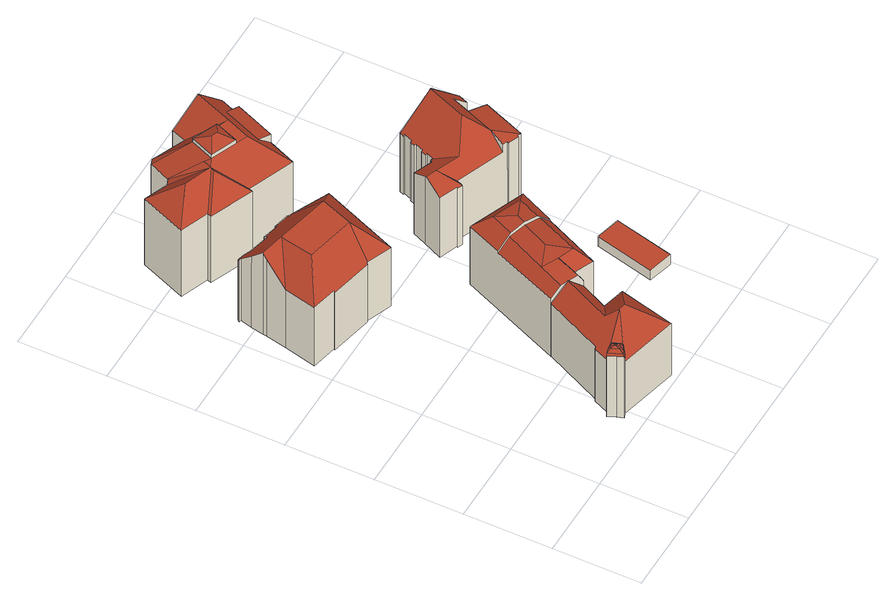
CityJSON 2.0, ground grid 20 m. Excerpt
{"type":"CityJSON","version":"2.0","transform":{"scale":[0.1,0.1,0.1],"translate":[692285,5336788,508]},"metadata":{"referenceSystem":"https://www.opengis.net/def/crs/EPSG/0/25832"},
"CityObjects":{
"building1":{"type":"Building","attributes":{"Gemeindeschluessel":"09162000","HoeheDach":"531.443","HoeheGrund":"510.460","Methode":"2000","NiedrigsteTraufeDesGebaeudes":"525.406","Geometrietyp2DReferenz":"3000","function":"31001_9998","roofType":"3200","measuredHeight":20.98,"storeysAboveGround":4},"address":[{"country":"Germany","locality":"München","thoroughfareName":"Giselastraße 11"}],"geometry":[{"type":"Solid","lod":"2","boundaries":[[[[0,1,2,3,4]],[[5,6,7,8,9]],[[10,11,12,13,14]],[[14,13,15,16,17,18]],[[19,20,21,22]],[[19,22,23,24,25]],[[26,27,28]],[[29,30,31,11,10]],[[32,33,29,10,14,18,20,19,25,34,7,6]],[[15,35,36,16]],[[8,7,34,37,0,4]],[[33,38,39,30,29]],[[0,37,24,23,1]],[[40,35,41,42]],[[28,43,44]],[[43,45,46,47]],[[42,48,44,49]],[[40,50,51,52]],[[23,22,21,17,16,36,2,1]],[[17,21,20,18]],[[42,41,26,48]],[[53,49,47,39,38]],[[44,43,47,49]],[[53,38,33,32]],[[41,35,15,13,12,54]],[[26,41,54,27]],[[27,54,46,45]],[[2,36,52]],[[52,36,35,40]],[[8,4,3,9]],[[27,45,28]],[[51,5,9,3,2,52]],[[48,28,44]],[[26,28,48]],[[46,54,12,11,31]],[[28,45,43]],[[50,40,42,49,53]],[[39,47,46,31,30]],[[34,25,24,37]],[[50,53,32,6,5,51]]]],"semantics":{"surfaces":[{"type":"RoofSurface","Dachneigung":"47.463","Dachorientierung":"15.352","Flaeche":"43.323","Z_MAX":"20.983","Z_MAX_ASL":"531.443","Z_MIN":"14.978","Z_MIN_ASL":"525.438"},{"type":"WallSurface"},{"type":"RoofSurface","Dachneigung":"69.220","Dachorientierung":"350.793","Flaeche":"0.386","Z_MAX":"19.560","Z_MAX_ASL":"530.020","Z_MIN":"19.226","Z_MIN_ASL":"529.686"},{"type":"GroundSurface"},{"type":"RoofSurface","Dachneigung":"43.582","Dachorientierung":"117.016","Flaeche":"51.732","Z_MAX":"19.031","Z_MAX_ASL":"529.491","Z_MIN":"14.978","Z_MIN_ASL":"525.438"},{"type":"RoofSurface","Dachneigung":"9.149","Dachorientierung":"69.301","Flaeche":"3.502","Z_MAX":"18.315","Z_MAX_ASL":"528.775","Z_MIN":"17.070","Z_MIN_ASL":"527.530"},{"type":"RoofSurface","Dachneigung":"70.346","Dachorientierung":"161.401","Flaeche":"0.296","Z_MAX":"19.560","Z_MAX_ASL":"530.020","Z_MIN":"19.226","Z_MIN_ASL":"529.686"},{"type":"RoofSurface","Dachneigung":"28.612","Dachorientierung":"249.301","Flaeche":"2.611","Z_MAX":"19.226","Z_MAX_ASL":"529.686","Z_MIN":"18.315","Z_MIN_ASL":"528.775"},{"type":"RoofSurface","Dachneigung":"35.569","Dachorientierung":"146.528","Flaeche":"1.304","Z_MAX":"19.226","Z_MAX_ASL":"529.686","Z_MIN":"18.315","Z_MIN_ASL":"528.775"},{"type":"RoofSurface","Dachneigung":"49.302","Dachorientierung":"297.034","Flaeche":"104.367","Z_MAX":"20.983","Z_MAX_ASL":"531.443","Z_MIN":"14.946","Z_MIN_ASL":"525.406"},{"type":"RoofSurface","Dachneigung":"31.014","Dachorientierung":"69.302","Flaeche":"2.162","Z_MAX":"19.226","Z_MAX_ASL":"529.686","Z_MIN":"18.315","Z_MIN_ASL":"528.775"},{"type":"RoofSurface","Dachneigung":"11.366","Dachorientierung":"161.396","Flaeche":"1.179","Z_MAX":"18.315","Z_MAX_ASL":"528.775","Z_MIN":"17.217","Z_MIN_ASL":"527.677"},{"type":"RoofSurface","Dachneigung":"36.877","Dachorientierung":"161.396","Flaeche":"0.930","Z_MAX":"19.226","Z_MAX_ASL":"529.686","Z_MIN":"18.315","Z_MIN_ASL":"528.775"},{"type":"RoofSurface","Dachneigung":"10.713","Dachorientierung":"350.790","Flaeche":"1.924","Z_MAX":"18.315","Z_MAX_ASL":"528.775","Z_MIN":"17.070","Z_MIN_ASL":"527.530"},{"type":"RoofSurface","Dachneigung":"35.224","Dachorientierung":"350.790","Flaeche":"1.252","Z_MAX":"19.226","Z_MAX_ASL":"529.686","Z_MIN":"18.315","Z_MIN_ASL":"528.775"},{"type":"RoofSurface","Dachneigung":"36.039","Dachorientierung":"341.397","Flaeche":"0.960","Z_MAX":"19.226","Z_MAX_ASL":"529.686","Z_MIN":"18.315","Z_MIN_ASL":"528.775"},{"type":"RoofSurface","Dachneigung":"54.775","Dachorientierung":"250.036","Flaeche":"8.101","Z_MAX":"20.983","Z_MAX_ASL":"531.443","Z_MIN":"17.064","Z_MIN_ASL":"527.524"},{"type":"RoofSurface","Dachneigung":"89.839","Dachorientierung":"54.588","Flaeche":"3.685","Z_MAX":"17.070","Z_MAX_ASL":"527.530","Z_MIN":"17.064","Z_MIN_ASL":"527.524"},{"type":"RoofSurface","Dachneigung":"47.646","Dachorientierung":"105.934","Flaeche":"58.323","Z_MAX":"20.980","Z_MAX_ASL":"531.440","Z_MIN":"14.986","Z_MIN_ASL":"525.446"},{"type":"RoofSurface","Dachneigung":"69.783","Dachorientierung":"341.391","Flaeche":"0.301","Z_MAX":"19.560","Z_MAX_ASL":"530.020","Z_MIN":"19.226","Z_MIN_ASL":"529.686"},{"type":"RoofSurface","Dachneigung":"47.640","Dachorientierung":"195.338","Flaeche":"69.771","Z_MAX":"20.983","Z_MAX_ASL":"531.443","Z_MIN":"14.964","Z_MIN_ASL":"525.424"},{"type":"RoofSurface","Dachneigung":"69.462","Dachorientierung":"146.526","Flaeche":"0.405","Z_MAX":"19.560","Z_MAX_ASL":"530.020","Z_MIN":"19.226","Z_MIN_ASL":"529.686"},{"type":"RoofSurface","Dachneigung":"65.978","Dachorientierung":"69.302","Flaeche":"0.610","Z_MAX":"19.560","Z_MAX_ASL":"530.020","Z_MIN":"19.226","Z_MIN_ASL":"529.686"},{"type":"RoofSurface","Dachneigung":"11.033","Dachorientierung":"341.398","Flaeche":"1.169","Z_MAX":"18.315","Z_MAX_ASL":"528.775","Z_MIN":"17.289","Z_MIN_ASL":"527.749"},{"type":"RoofSurface","Dachneigung":"63.839","Dachorientierung":"249.299","Flaeche":"0.697","Z_MAX":"19.560","Z_MAX_ASL":"530.020","Z_MIN":"19.226","Z_MIN_ASL":"529.686"},{"type":"RoofSurface","Dachneigung":"10.850","Dachorientierung":"146.523","Flaeche":"2.012","Z_MAX":"18.315","Z_MAX_ASL":"528.775","Z_MIN":"17.070","Z_MIN_ASL":"527.530"},{"type":"RoofSurface","Dachneigung":"8.318","Dachorientierung":"249.302","Flaeche":"2.390","Z_MAX":"18.315","Z_MAX_ASL":"528.775","Z_MIN":"17.567","Z_MIN_ASL":"528.027"}],"values":[[0,1,1,1,1,1,2,1,3,1,1,1,4,5,6,7,8,1,9,1,10,11,12,1,13,14,15,16,17,18,19,20,21,22,23,24,25,26,1,1]]}}]},
"building2":{"type":"Building","attributes":{"Gemeindeschluessel":"09162000","HoeheDach":"533.590","HoeheGrund":"510.340","Methode":"2000","NiedrigsteTraufeDesGebaeudes":"526.702","Geometrietyp2DReferenz":"3000","function":"31001_9998","roofType":"2100","measuredHeight":23.25,"storeysAboveGround":4},"address":[{"country":"Germany","locality":"München","thoroughfareName":"Kaulbachstraße 89"}],"geometry":[{"type":"Solid","lod":"2","boundaries":[[[[55,56,57,58]],[[59,60,61,62]],[[63,64,65,66]],[[67,68,69,70]],[[71,72,63,66]],[[73,74,75,76,77]],[[78,79,80,81,82]],[[83,84,85,86]],[[87,88,89,90]],[[91,92,77,76]],[[83,93,94,95,96,68,67,97,88,87,59,62,98,99,100,101,102,57,56,103,104,84]],[[78,58,57,72,79]],[[97,67,70,105]],[[65,64,102,101,106]],[[91,107,108,92]],[[109,55,75,74]],[[99,98,110,111]],[[59,87,90,60]],[[101,100,112,106]],[[83,86,113,93]],[[104,114,85,84]],[[99,111,112,100]],[[115,116,117,118]],[[95,94,119,120]],[[102,64,63,72,57]],[[121,115,118,122]],[[114,104,103,121,122]],[[82,81,108,107]],[[116,115,121,103,56]],[[72,71,80,79]],[[116,56,55,109]],[[96,95,120,123]],[[68,96,123,69]],[[107,91,76,75,55,58,78,82]],[[98,62,61,110]],[[92,108,81,80,71,66,65,106,112,111,110,61,60,90,89,105,70,69,123,120,119,113,86,85,114,122,118,117,73,77]],[[94,93,113,119]],[[88,97,105,89]],[[116,109,74,73,117]]]],"semantics":{"surfaces":[{"type":"RoofSurface","Dachneigung":"90.000","Dachorientierung":"-1.000","Flaeche":"93.591","Z_MAX":"23.250","Z_MAX_ASL":"533.590","Z_MIN":"23.250","Z_MIN_ASL":"533.590"},{"type":"WallSurface"},{"type":"RoofSurface","Dachneigung":"45.928","Dachorientierung":"14.511","Flaeche":"151.534","Z_MAX":"23.250","Z_MAX_ASL":"533.590","Z_MIN":"16.362","Z_MIN_ASL":"526.702"},{"type":"RoofSurface","Dachneigung":"41.832","Dachorientierung":"284.228","Flaeche":"66.836","Z_MAX":"23.250","Z_MAX_ASL":"533.590","Z_MIN":"16.705","Z_MIN_ASL":"527.045"},{"type":"RoofSurface","Dachneigung":"42.283","Dachorientierung":"204.020","Flaeche":"26.239","Z_MAX":"23.250","Z_MAX_ASL":"533.590","Z_MIN":"16.735","Z_MIN_ASL":"527.075"},{"type":"RoofSurface","Dachneigung":"41.872","Dachorientierung":"194.511","Flaeche":"25.433","Z_MAX":"23.250","Z_MAX_ASL":"533.590","Z_MIN":"16.752","Z_MIN_ASL":"527.092"},{"type":"RoofSurface","Dachneigung":"42.324","Dachorientierung":"27.055","Flaeche":"42.338","Z_MAX":"23.250","Z_MAX_ASL":"533.590","Z_MIN":"16.729","Z_MIN_ASL":"527.069"},{"type":"RoofSurface","Dachneigung":"42.525","Dachorientierung":"114.414","Flaeche":"118.307","Z_MAX":"23.250","Z_MAX_ASL":"533.590","Z_MIN":"16.767","Z_MIN_ASL":"527.107"},{"type":"RoofSurface","Dachneigung":"41.856","Dachorientierung":"194.511","Flaeche":"125.780","Z_MAX":"23.250","Z_MAX_ASL":"533.590","Z_MIN":"16.421","Z_MIN_ASL":"526.761"},{"type":"GroundSurface"}],"values":[[0,1,1,1,1,1,1,1,1,1,2,3,1,1,1,4,1,1,1,1,1,1,1,1,5,1,1,1,6,1,7,1,1,8,1,9,1,1,1]]}}]},
"building3":{"type":"Building","attributes":{"Gemeindeschluessel":"09162000","HoeheDach":"514.970","HoeheGrund":"510.467","Methode":"2000","NiedrigsteTraufeDesGebaeudes":"514.970","Geometrietyp2DReferenz":"3000","function":"31001_2000","roofType":"1000","measuredHeight":4.5},"geometry":[{"type":"Solid","lod":"2","boundaries":[[[[124,125,126,127]],[[128,129,130,131]],[[126,131,130,127]],[[124,129,128,125]],[[125,128,131,126]],[[130,129,124,127]]]],"semantics":{"surfaces":[{"type":"WallSurface"},{"type":"RoofSurface","Dachneigung":"90.000","Dachorientierung":"-1.000","Flaeche":"15.184","Z_MAX":"4.503","Z_MAX_ASL":"514.970","Z_MIN":"4.503","Z_MIN_ASL":"514.970"},{"type":"GroundSurface"}],"values":[[0,0,0,0,1,2]]}}]},
"building4":{"type":"Building","attributes":{"Gemeindeschluessel":"09162000","HoeheDach":"530.760","HoeheGrund":"510.390","Methode":"2000","NiedrigsteTraufeDesGebaeudes":"526.615","Geometrietyp2DReferenz":"3000","function":"31001_1000","roofType":"3400","measuredHeight":20.37,"storeysAboveGround":4},"address":[{"country":"Germany","locality":"München","thoroughfareName":"Kaulbachstraße 92"}],"geometry":[{"type":"Solid","lod":"2","boundaries":[[[[132,133,134]],[[135,136,137,138]],[[139,140,141,142]],[[139,142,143,144,145,146]],[[147,148,149,150,138,137,151,152,153,154]],[[155,133,132,156]],[[136,135,157,158]],[[156,132,154,153]],[[159,160,161,155,156]],[[152,151,158,162]],[[145,150,149,161,160,146]],[[141,163,157,143,142]],[[132,134,147,154]],[[158,157,163,162]],[[135,144,143,157]],[[156,153,152,162,164,159]],[[134,133,148,147]],[[162,163,141,140,164]],[[135,138,150,145,144]],[[136,158,151,137]],[[146,160,159,164,140,139]],[[133,155,161,149,148]]]],"semantics":{"surfaces":[{"type":"RoofSurface","Dachneigung":"79.111","Dachorientierung":"23.669","Flaeche":"12.373","Z_MAX":"20.370","Z_MAX_ASL":"530.760","Z_MIN":"19.700","Z_MIN_ASL":"530.090"},{"type":"RoofSurface","Dachneigung":"80.612","Dachorientierung":"296.475","Flaeche":"35.078","Z_MAX":"19.540","Z_MAX_ASL":"529.930","Z_MIN":"18.870","Z_MIN_ASL":"529.260"},{"type":"WallSurface"},{"type":"RoofSurface","Dachneigung":"45.512","Dachorientierung":"23.670","Flaeche":"45.512","Z_MAX":"19.700","Z_MAX_ASL":"530.090","Z_MIN":"16.589","Z_MIN_ASL":"526.979"},{"type":"RoofSurface","Dachneigung":"80.617","Dachorientierung":"206.408","Flaeche":"16.653","Z_MAX":"19.540","Z_MAX_ASL":"529.930","Z_MIN":"18.870","Z_MIN_ASL":"529.260"},{"type":"RoofSurface","Dachneigung":"45.617","Dachorientierung":"116.476","Flaeche":"32.035","Z_MAX":"19.700","Z_MAX_ASL":"530.090","Z_MIN":"16.589","Z_MIN_ASL":"526.979"},{"type":"RoofSurface","Dachneigung":"44.470","Dachorientierung":"116.475","Flaeche":"45.648","Z_MAX":"18.870","Z_MAX_ASL":"529.260","Z_MIN":"16.251","Z_MIN_ASL":"526.641"},{"type":"RoofSurface","Dachneigung":"33.215","Dachorientierung":"116.475","Flaeche":"13.803","Z_MAX":"18.870","Z_MAX_ASL":"529.260","Z_MIN":"16.236","Z_MIN_ASL":"526.626"},{"type":"RoofSurface","Dachneigung":"79.116","Dachorientierung":"116.475","Flaeche":"13.744","Z_MAX":"20.370","Z_MAX_ASL":"530.760","Z_MIN":"19.700","Z_MIN_ASL":"530.090"},{"type":"RoofSurface","Dachneigung":"49.212","Dachorientierung":"206.409","Flaeche":"17.242","Z_MAX":"18.870","Z_MAX_ASL":"529.260","Z_MIN":"16.225","Z_MIN_ASL":"526.615"},{"type":"RoofSurface","Dachneigung":"90.000","Dachorientierung":"-1.000","Flaeche":"26.944","Z_MAX":"18.870","Z_MAX_ASL":"529.260","Z_MIN":"18.870","Z_MIN_ASL":"529.260"},{"type":"RoofSurface","Dachneigung":"79.116","Dachorientierung":"296.475","Flaeche":"13.744","Z_MAX":"20.370","Z_MAX_ASL":"530.760","Z_MIN":"19.700","Z_MIN_ASL":"530.090"},{"type":"RoofSurface","Dachneigung":"47.244","Dachorientierung":"296.475","Flaeche":"60.077","Z_MAX":"18.870","Z_MAX_ASL":"529.260","Z_MIN":"16.253","Z_MIN_ASL":"526.643"},{"type":"RoofSurface","Dachneigung":"80.612","Dachorientierung":"116.476","Flaeche":"35.874","Z_MAX":"19.540","Z_MAX_ASL":"529.930","Z_MIN":"18.870","Z_MIN_ASL":"529.260"},{"type":"GroundSurface"},{"type":"RoofSurface","Dachneigung":"47.226","Dachorientierung":"296.475","Flaeche":"34.150","Z_MAX":"19.700","Z_MAX_ASL":"530.090","Z_MIN":"16.406","Z_MIN_ASL":"526.796"}],"values":[[0,1,2,2,2,3,4,5,2,6,2,7,8,9,10,2,11,2,12,13,14,15]]}}]},
"building5":{"type":"Building","attributes":{"Gemeindeschluessel":"09162000","HoeheDach":"535.890","HoeheGrund":"508.466","Methode":"2000","NiedrigsteTraufeDesGebaeudes":"527.502","Geometrietyp2DReferenz":"3000","function":"31001_1000","roofType":"3100","measuredHeight":27.42,"storeysAboveGround":4},"address":[{"country":"Germany","locality":"München","thoroughfareName":"Kaulbachstraße 91"}],"geometry":[{"type":"Solid","lod":"2","boundaries":[[[[165,166,167]],[[168,169,170,171,172]],[[173,174,166,165]],[[175,176,177,178]],[[179,180,181,169,168]],[[182,183,184,177]],[[179,185,186,180]],[[187,188,189,190]],[[189,188,191,192]],[[193,194,195,196]],[[173,197,174]],[[184,198,178,177]],[[199,200,201,202]],[[203,204,175,178]],[[205,192,206,183,182]],[[188,207,208,191]],[[186,192,191,209,181,180]],[[178,198,210,203]],[[211,208,205,177,199,202]],[[169,181,209,170]],[[171,197,173,165,167,202,201,172]],[[208,207,212,205]],[[213,214,215]],[[216,186,185,217]],[[198,184,183,206,216,217,210]],[[218,219,215,214,220]],[[189,212,190]],[[187,190,212,207]],[[209,211,202,167,166,174,197,171,170]],[[199,219,218,200]],[[195,177,176,221,196]],[[182,177,205]],[[214,195,194,220]],[[212,189,192,205]],[[204,193,196,221,175]],[[221,176,175]],[[219,199,177,213,215]],[[218,220,194,193,204,203,210,217,185,179,168,172,201,200]],[[209,191,208,211]],[[188,187,207]],[[177,195,214,213]],[[186,216,206,192]]]],"semantics":{"surfaces":[{"type":"WallSurface"},{"type":"RoofSurface","Dachneigung":"76.416","Dachorientierung":"112.027","Flaeche":"34.122","Z_MAX":"22.364","Z_MAX_ASL":"530.830","Z_MIN":"21.556","Z_MIN_ASL":"530.022"},{"type":"RoofSurface","Dachneigung":"47.799","Dachorientierung":"22.096","Flaeche":"46.947","Z_MAX":"24.114","Z_MAX_ASL":"532.580","Z_MIN":"19.049","Z_MIN_ASL":"527.515"},{"type":"RoofSurface","Dachneigung":"47.476","Dachorientierung":"292.055","Flaeche":"7.970","Z_MAX":"24.114","Z_MAX_ASL":"532.580","Z_MIN":"19.076","Z_MIN_ASL":"527.542"},{"type":"RoofSurface","Dachneigung":"64.338","Dachorientierung":"22.081","Flaeche":"12.694","Z_MAX":"27.424","Z_MAX_ASL":"535.890","Z_MIN":"26.024","Z_MIN_ASL":"534.490"},{"type":"RoofSurface","Dachneigung":"59.619","Dachorientierung":"333.628","Flaeche":"7.972","Z_MAX":"24.114","Z_MAX_ASL":"532.580","Z_MIN":"19.049","Z_MIN_ASL":"527.515"},{"type":"RoofSurface","Dachneigung":"47.584","Dachorientierung":"292.118","Flaeche":"48.804","Z_MAX":"25.144","Z_MAX_ASL":"533.610","Z_MIN":"19.076","Z_MIN_ASL":"527.542"},{"type":"RoofSurface","Dachneigung":"43.513","Dachorientierung":"22.092","Flaeche":"72.925","Z_MAX":"25.144","Z_MAX_ASL":"533.610","Z_MIN":"19.051","Z_MIN_ASL":"527.517"},{"type":"RoofSurface","Dachneigung":"48.152","Dachorientierung":"202.063","Flaeche":"101.964","Z_MAX":"25.144","Z_MAX_ASL":"533.610","Z_MIN":"19.045","Z_MIN_ASL":"527.511"},{"type":"RoofSurface","Dachneigung":"47.530","Dachorientierung":"292.031","Flaeche":"57.268","Z_MAX":"25.144","Z_MAX_ASL":"533.610","Z_MIN":"19.083","Z_MIN_ASL":"527.549"},{"type":"RoofSurface","Dachneigung":"48.170","Dachorientierung":"202.004","Flaeche":"40.217","Z_MAX":"24.114","Z_MAX_ASL":"532.580","Z_MIN":"19.085","Z_MIN_ASL":"527.551"},{"type":"RoofSurface","Dachneigung":"59.902","Dachorientierung":"292.033","Flaeche":"8.137","Z_MAX":"27.424","Z_MAX_ASL":"535.890","Z_MIN":"26.024","Z_MIN_ASL":"534.490"},{"type":"RoofSurface","Dachneigung":"64.347","Dachorientierung":"202.071","Flaeche":"12.698","Z_MAX":"27.424","Z_MAX_ASL":"535.890","Z_MIN":"26.024","Z_MIN_ASL":"534.490"},{"type":"RoofSurface","Dachneigung":"45.597","Dachorientierung":"112.028","Flaeche":"113.806","Z_MAX":"25.144","Z_MAX_ASL":"533.610","Z_MIN":"19.083","Z_MIN_ASL":"527.549"},{"type":"RoofSurface","Dachneigung":"48.138","Dachorientierung":"202.088","Flaeche":"51.394","Z_MAX":"24.114","Z_MAX_ASL":"532.580","Z_MIN":"19.036","Z_MIN_ASL":"527.502"},{"type":"RoofSurface","Dachneigung":"47.949","Dachorientierung":"292.052","Flaeche":"1.630","Z_MAX":"25.144","Z_MAX_ASL":"533.610","Z_MIN":"24.114","Z_MIN_ASL":"532.580"},{"type":"RoofSurface","Dachneigung":"48.969","Dachorientierung":"292.024","Flaeche":"43.346","Z_MAX":"24.114","Z_MAX_ASL":"532.580","Z_MIN":"19.045","Z_MIN_ASL":"527.511"},{"type":"RoofSurface","Dachneigung":"45.871","Dachorientierung":"112.010","Flaeche":"7.200","Z_MAX":"24.114","Z_MAX_ASL":"532.580","Z_MIN":"19.045","Z_MIN_ASL":"527.511"},{"type":"GroundSurface"},{"type":"RoofSurface","Dachneigung":"90.000","Dachorientierung":"-1.000","Flaeche":"16.705","Z_MAX":"25.144","Z_MAX_ASL":"533.610","Z_MIN":"25.144","Z_MIN_ASL":"533.610"},{"type":"RoofSurface","Dachneigung":"59.912","Dachorientierung":"112.028","Flaeche":"8.138","Z_MAX":"27.424","Z_MAX_ASL":"535.890","Z_MIN":"26.024","Z_MIN_ASL":"534.490"},{"type":"RoofSurface","Dachneigung":"47.310","Dachorientierung":"292.384","Flaeche":"7.419","Z_MAX":"24.114","Z_MAX_ASL":"532.580","Z_MIN":"19.054","Z_MIN_ASL":"527.520"},{"type":"RoofSurface","Dachneigung":"53.072","Dachorientierung":"338.623","Flaeche":"6.885","Z_MAX":"25.144","Z_MAX_ASL":"533.610","Z_MIN":"19.051","Z_MIN_ASL":"527.517"}],"values":[[0,0,1,2,0,3,0,4,0,0,0,5,0,0,6,0,7,0,8,9,0,0,10,0,0,0,11,12,13,0,14,15,0,0,0,16,17,18,19,20,21,22]]}}]},
"building6":{"type":"Building","attributes":{"Gemeindeschluessel":"09162000","HoeheDach":"512.827","HoeheGrund":"510.010","Methode":"1000","NiedrigsteTraufeDesGebaeudes":"512.827","Geometrietyp2DReferenz":"3000","function":"31001_2000","roofType":"1000","measuredHeight":2.82},"geometry":[{"type":"Solid","lod":"2","boundaries":[[[[222,223,224,225]],[[222,226,227,223]],[[224,228,229,225]],[[225,229,226,222]],[[229,228,227,226]],[[228,224,223,227]]]],"semantics":{"surfaces":[{"type":"WallSurface"},{"type":"GroundSurface"},{"type":"RoofSurface","Dachneigung":"90.000","Dachorientierung":"-1.000","Flaeche":"80.133","Z_MAX":"2.817","Z_MAX_ASL":"512.827","Z_MIN":"2.817","Z_MIN_ASL":"512.827"}],"values":[[0,1,2,0,0,0]]}}]},
"building7":{"type":"Building","attributes":{"Gemeindeschluessel":"09162000","HoeheDach":"534.601","HoeheGrund":"510.270","Methode":"2000","NiedrigsteTraufeDesGebaeudes":"527.032","Geometrietyp2DReferenz":"3000","function":"31001_1000","roofType":"3200","measuredHeight":24.33,"storeysAboveGround":4},"address":[{"country":"Germany","locality":"München","thoroughfareName":"Kaulbachstraße 94"}],"geometry":[{"type":"Solid","lod":"2","boundaries":[[[[230,231,232,233,234,235,236]],[[237,238,235,234]],[[239,240,241,242]],[[243,244,245,246]],[[247,248,249,250]],[[232,251,252,253,254,255]],[[256,254,253,257]],[[243,258,259,244]],[[260,261,241,240]],[[260,262,263,261]],[[252,264,265,266,267,268,248,247,269,253]],[[270,271,272,273]],[[274,265,264,275,276]],[[277,278,279,280,281,282,238,237,283,284,285,286,287,250,249,288,289,290,274,276,291,242,241,261,263,292,293,294,295,296,297,273,272,245,244,259,298]],[[280,299,231,230,281]],[[300,298,259,258]],[[233,232,255]],[[234,233,255,254,256,283,237]],[[239,242,291,301]],[[283,256,257,302,284]],[[303,304,295,294]],[[268,267,289,288]],[[302,305,285,284]],[[275,301,291,276]],[[271,270,306,307,304,303,308,309,262,260,240,239,301,275,264,252,251,310]],[[305,302,257,253,269,311,312]],[[287,311,269,247,250]],[[236,235,238,282]],[[299,313,314,315,232,231]],[[266,265,274,290]],[[270,273,297,306]],[[312,311,287,286]],[[272,271,310,246,245]],[[277,316,315,314,278]],[[314,313,279,278]],[[267,266,290,289]],[[248,268,288,249]],[[258,243,246,310,251,232,315,316,300]],[[303,294,293,308]],[[313,299,280,279]],[[305,312,286,285]],[[307,306,297,296]],[[309,308,293,292]],[[309,292,263,262]],[[307,296,295,304]],[[282,281,230,236]],[[316,277,298,300]]]],"semantics":{"surfaces":[{"type":"RoofSurface","Dachneigung":"71.844","Dachorientierung":"204.259","Flaeche":"9.823","Z_MAX":"20.550","Z_MAX_ASL":"530.820","Z_MIN":"19.234","Z_MIN_ASL":"529.504"},{"type":"WallSurface"},{"type":"RoofSurface","Dachneigung":"46.983","Dachorientierung":"204.238","Flaeche":"84.365","Z_MAX":"24.331","Z_MAX_ASL":"534.601","Z_MIN":"16.966","Z_MIN_ASL":"527.236"},{"type":"RoofSurface","Dachneigung":"47.461","Dachorientierung":"113.323","Flaeche":"3.026","Z_MAX":"19.660","Z_MAX_ASL":"529.930","Z_MIN":"16.966","Z_MIN_ASL":"527.236"},{"type":"RoofSurface","Dachneigung":"61.505","Dachorientierung":"24.260","Flaeche":"34.177","Z_MAX":"19.660","Z_MAX_ASL":"529.930","Z_MIN":"16.947","Z_MIN_ASL":"527.217"},{"type":"GroundSurface"},{"type":"RoofSurface","Dachneigung":"46.739","Dachorientierung":"293.340","Flaeche":"129.764","Z_MAX":"24.331","Z_MAX_ASL":"534.601","Z_MIN":"16.762","Z_MIN_ASL":"527.032"},{"type":"RoofSurface","Dachneigung":"59.498","Dachorientierung":"204.259","Flaeche":"21.165","Z_MAX":"19.660","Z_MAX_ASL":"529.930","Z_MIN":"16.994","Z_MIN_ASL":"527.264"},{"type":"RoofSurface","Dachneigung":"75.237","Dachorientierung":"113.323","Flaeche":"42.157","Z_MAX":"20.550","Z_MAX_ASL":"530.820","Z_MIN":"19.303","Z_MIN_ASL":"529.573"},{"type":"RoofSurface","Dachneigung":"45.833","Dachorientierung":"113.320","Flaeche":"74.604","Z_MAX":"24.331","Z_MAX_ASL":"534.601","Z_MIN":"17.105","Z_MIN_ASL":"527.375"}],"values":[[0,1,1,1,1,2,3,1,1,1,4,1,1,5,1,1,1,1,1,1,1,1,1,1,6,7,1,1,8,1,1,1,1,1,1,1,1,9,1,1,1,1,1,1,1,1,1]]}}]}
},
"vertices":[
[292,145,174],[235,113,215],[248,88,234],[265,84,234],[343,132,175],[313,5,174],[313,5,25],[344,132,25],[344,132,174],[313,6,174],[152,66,25],[152,66,198],[163,70,197],[164,71,197],[164,71,25],[164,71,195],[164,71,175],[179,106,174],[179,106,25],[246,240,25],[184,107,25],[184,107,177],[246,240,178],[286,223,215],[321,207,174],[321,207,25],[175,64,217],[167,63,217],[171,55,220],[160,48,25],[160,48,201],[152,66,200],[177,37,25],[166,33,25],[290,146,25],[179,74,195],[193,77,195],[290,146,177],[166,33,198],[166,34,201],[191,47,195],[178,71,208],[188,48,208],[168,44,217],[174,46,217],[161,60,217],[154,65,208],[167,35,208],[181,51,217],[176,39,208],[177,37,195],[177,37,174],[202,55,195],[177,37,197],[164,69,208],
[187,662,256],[216,734,256],[89,762,256],[74,687,256],[46,836,195],[46,836,23],[43,835,23],[43,835,196],[31,765,245],[32,772,254],[32,772,23],[31,765,23],[64,830,196],[68,826,199],[68,826,23],[64,830,23],[21,717,23],[21,717,191],[219,585,23],[219,585,191],[164,608,191],[161,609,192],[161,609,23],[5,643,191],[4,643,190],[4,643,23],[62,630,23],[62,630,191],[166,818,187],[201,809,188],[201,809,23],[166,818,23],[51,836,193],[56,835,193],[56,835,23],[51,836,23],[159,606,188],[159,606,23],[165,811,193],[124,820,194],[120,810,204],[70,822,203],[60,833,194],[41,833,199],[39,830,201],[44,829,202],[38,802,228],[33,774,256],[202,803,193],[200,804,193],[60,833,23],[38,802,23],[61,627,188],[61,627,23],[220,586,191],[41,833,23],[39,830,23],[44,829,23],[165,811,23],[200,804,23],[238,787,194],[292,764,191],[292,764,23],[238,787,23],[124,820,23],[120,810,23],[238,789,191],[238,789,23],[70,822,23],
[210,852,25],[210,852,70],[201,809,70],[201,809,25],[175,858,70],[175,858,25],[167,818,25],[167,818,70],
[430,407,221],[365,433,221],[384,388,228],[295,288,213],[348,308,219],[375,368,219],[338,383,213],[321,207,24],[335,236,24],[335,236,189],[321,207,190],[308,213,213],[269,230,213],[246,240,190],[246,240,24],[375,369,228],[342,381,221],[311,394,190],[311,394,186],[413,354,213],[437,344,186],[437,344,190],[407,356,221],[347,474,190],[473,424,190],[333,270,213],[369,255,213],[473,424,24],[345,475,24],[345,475,188],[379,216,186],[337,235,186],[379,216,24],
[356,928,220],[325,940,228],[356,928,196],[294,1116,5],[294,1116,196],[355,1091,256],[413,1068,195],[413,1068,5],[393,1020,220],[362,1032,228],[104,1078,195],[137,1004,246],[199,979,246],[158,1056,195],[281,1083,5],[281,1083,196],[281,1083,195],[207,999,246],[173,1063,195],[173,1062,195],[205,1115,5],[205,1115,195],[261,998,279],[294,1016,265],[235,1040,265],[247,1004,279],[294,1016,256],[235,1040,256],[62,973,5],[126,948,5],[126,948,195],[62,973,195],[393,1020,196],[173,1062,196],[226,907,195],[226,907,5],[331,865,5],[331,865,195],[158,1056,5],[104,1078,5],[213,986,256],[192,1109,196],[272,962,265],[272,962,256],[321,1005,256],[173,1062,5],[299,951,256],[213,986,265],[195,970,246],[123,939,196],[222,898,196],[192,1110,195],[192,1110,5],[222,898,5],[222,898,195],[123,939,5],[62,974,195],
[615,287,20],[559,301,20],[559,301,48],[615,287,48],[582,151,20],[526,166,20],[526,166,48],[582,151,48],
[587,497,216],[593,494,216],[564,546,228],[551,511,216],[561,506,216],[561,504,215],[585,494,215],[561,506,23],[561,504,23],[474,643,190],[479,655,190],[479,655,23],[474,643,23],[646,659,194],[646,659,23],[580,686,23],[580,686,263],[401,606,217],[415,638,198],[415,638,23],[401,606,23],[543,598,266],[479,570,219],[424,592,219],[441,554,192],[551,511,193],[440,554,193],[434,542,194],[637,637,194],[637,637,23],[482,655,193],[482,655,23],[489,673,194],[489,673,23],[470,627,192],[467,628,192],[465,624,195],[461,626,195],[458,621,198],[399,602,219],[507,715,195],[571,690,259],[571,690,23],[507,715,23],[467,628,23],[471,627,193],[471,627,23],[588,609,23],[632,590,23],[602,513,23],[595,494,23],[587,497,23],[585,494,23],[440,554,23],[433,539,23],[422,544,23],[423,546,23],[382,562,23],[458,621,23],[461,626,23],[465,624,23],[477,642,23],[486,675,23],[491,686,23],[494,686,23],[502,706,23],[499,707,23],[503,717,23],[604,650,23],[595,494,216],[604,650,229],[477,642,194],[433,539,193],[494,686,194],[502,706,194],[422,544,193],[503,717,191],[499,707,191],[491,686,191],[486,675,191],[577,687,266],[382,562,194],[423,546,194],[602,513,216],[632,590,216],[589,609,228],[588,609,229]
]}
